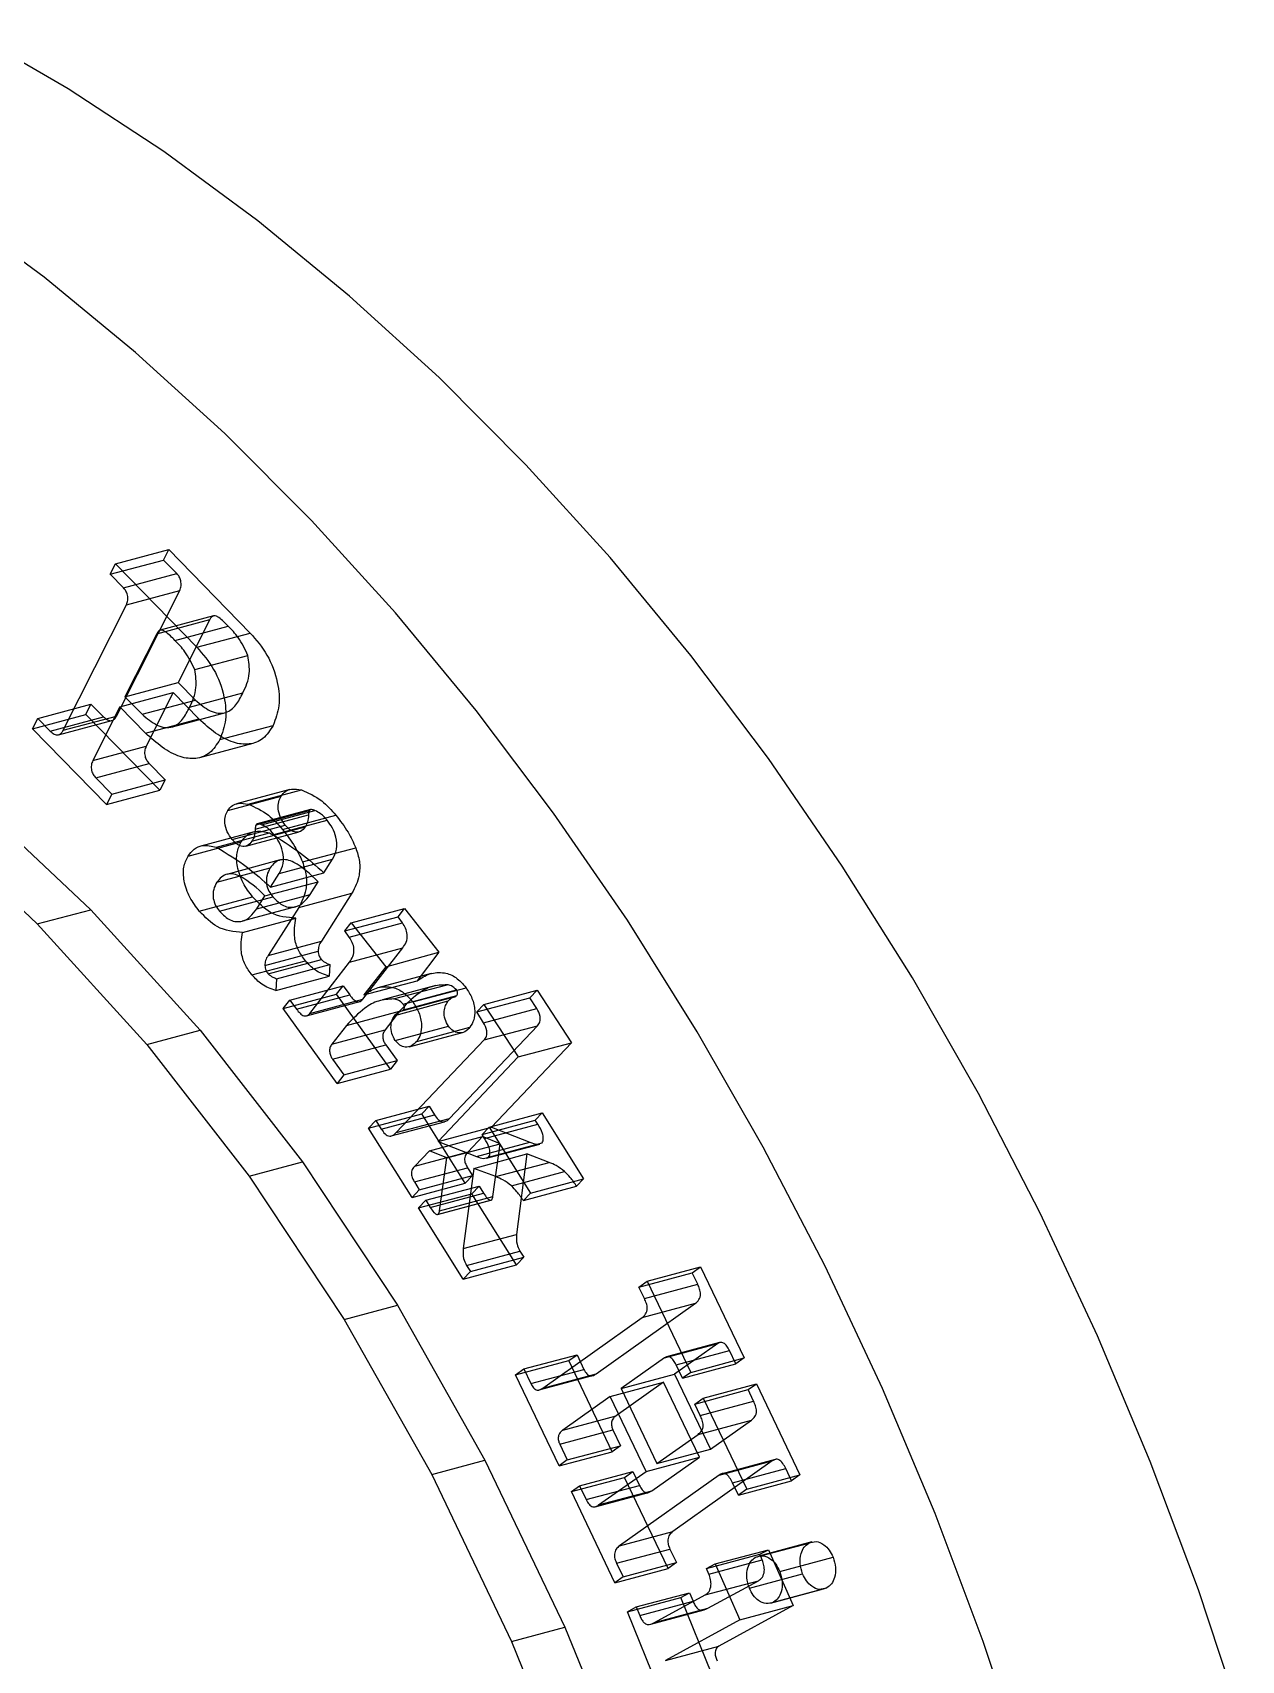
# Model space of a CAD drawing. Header units: inches. Extents: x 0 to 16.3, y 0 to 11.5.
# Drawn here: x 12.775 to 13.55, y 6.715 to 7.759 of the extents above; entities that cross this region are included whole.
import ezdxf

# ---------------------------------------------------------------- set-up
doc = ezdxf.new("R2010")
doc.units = ezdxf.units.IN
doc.header["$MEASUREMENT"] = 0

msp = doc.modelspace()

# ---------------------------------------------------------------- linework, layer by layer
at = {"color": 7, "linetype": 'Continuous', "lineweight": 25}
for p, q in [((12.8246, 7.4119), (12.8587, 7.421)), ((12.8279, 7.4185), (12.862, 7.4277)), ((12.8587, 7.421), (12.862, 7.4277)), ((12.8673, 7.4123), (12.8587, 7.421)), ((12.862, 7.4277), (12.9142, 7.3742)), ((12.8246, 7.4119), (12.8279, 7.4185)), ((12.8331, 7.4031), (12.8246, 7.4119)), ((12.8279, 7.4185), (12.88, 7.3651)), ((12.8331, 7.4031), (12.8673, 7.4123)), ((12.8286, 7.321), (12.8691, 7.4015)), ((12.8349, 7.3924), (12.8691, 7.4015)), ((12.7944, 7.3119), (12.8349, 7.3924)), ((12.8543, 7.3737), (12.8884, 7.3828)), ((12.8908, 7.3852), (12.8566, 7.376)), ((12.8884, 7.3828), (12.8681, 7.3425)), ((12.8543, 7.3737), (12.834, 7.3334)), ((12.866, 7.3695), (12.9002, 7.3786)), ((12.88, 7.3651), (12.9142, 7.3742)), ((12.8787, 7.3508), (12.9128, 7.3599)), ((12.834, 7.3334), (12.8681, 7.3425)), ((12.8681, 7.3425), (12.8792, 7.3312)), ((12.7781, 7.3195), (12.8122, 7.3287)), ((12.8089, 7.322), (12.8122, 7.3287)), ((12.8122, 7.3287), (12.8202, 7.3205)), ((12.8307, 7.3269), (12.8649, 7.336)), ((12.834, 7.3334), (12.845, 7.3221)), ((12.845, 7.3221), (12.8792, 7.3312)), ((12.8649, 7.336), (12.8475, 7.3016)), ((12.8814, 7.3191), (12.8649, 7.336)), ((12.8754, 7.3266), (12.9096, 7.3358)), ((12.7748, 7.3129), (12.8089, 7.322)), ((12.7748, 7.3129), (12.7781, 7.3195)), ((12.7781, 7.3195), (12.786, 7.3114)), ((12.786, 7.3114), (12.8202, 7.3205)), ((12.7914, 7.3089), (12.8256, 7.3181)), ((12.7944, 7.3119), (12.8286, 7.321)), ((12.8564, 7.2734), (12.8089, 7.322)), ((12.8307, 7.3269), (12.8134, 7.2924)), ((12.8472, 7.31), (12.8307, 7.3269)), ((12.8472, 7.31), (12.8814, 7.3191)), ((12.8645, 7.3141), (12.8986, 7.3233)), ((12.8222, 7.2642), (12.7748, 7.3129)), ((12.8948, 7.3059), (12.929, 7.315)), ((12.8134, 7.2924), (12.8475, 7.3016)), ((12.882, 7.2944), (12.9161, 7.3035)), ((12.8153, 7.2814), (12.8495, 7.2905)), ((12.8495, 7.2905), (12.8597, 7.28)), ((12.8153, 7.2814), (12.8256, 7.2709)), ((12.8256, 7.2709), (12.8597, 7.28)), ((12.8597, 7.28), (12.8564, 7.2734)), ((12.7374, 7.267), (12.812, 7.1968)), ((12.8222, 7.2642), (12.8564, 7.2734)), ((12.8256, 7.2709), (12.8222, 7.2642)), ((12.8999, 7.2605), (12.9341, 7.2697)), ((12.9396, 7.2739), (12.9055, 7.2647)), ((12.9129, 7.2645), (12.9471, 7.2736)), ((12.7032, 7.2579), (12.7778, 7.1877)), ((12.9175, 7.2484), (12.9517, 7.2576)), ((12.918, 7.2512), (12.9522, 7.2604)), ((12.953, 7.261), (12.9188, 7.2518)), ((12.9216, 7.2513), (12.9557, 7.2605)), ((12.9295, 7.245), (12.9636, 7.2542)), ((12.935, 7.2482), (12.9692, 7.2574)), ((12.9167, 7.2468), (12.8826, 7.2376)), ((12.8926, 7.2369), (12.9267, 7.2461)), ((12.9026, 7.2419), (12.9367, 7.2511)), ((12.9115, 7.2376), (12.9456, 7.2467)), ((12.9154, 7.2408), (12.9495, 7.2499)), ((12.8744, 7.2312), (12.9085, 7.2403)), ((12.9478, 7.2275), (12.9819, 7.2366)), ((12.8929, 7.2144), (12.9271, 7.2236)), ((12.9335, 7.2287), (12.8993, 7.2195)), ((12.9329, 7.2201), (12.9671, 7.2292)), ((12.9615, 7.2205), (12.9671, 7.2292)), ((12.9237, 7.2057), (12.9579, 7.2148)), ((12.9273, 7.2113), (12.9615, 7.2205)), ((12.9273, 7.2113), (12.9329, 7.2201)), ((12.9526, 7.2065), (12.9579, 7.2148)), ((12.8816, 7.1959), (12.9158, 7.2051)), ((12.8945, 7.1958), (12.9287, 7.205)), ((12.9184, 7.1973), (12.9526, 7.2065)), ((12.9184, 7.1973), (12.9237, 7.2057)), ((12.9454, 7.1982), (12.9795, 7.2074)), ((12.9795, 7.2074), (12.9599, 7.1766)), ((12.7778, 7.1877), (12.812, 7.1968)), ((12.812, 7.1968), (12.8821, 7.1196)), ((12.9093, 7.1896), (12.9435, 7.1988)), ((12.9094, 7.1823), (12.9435, 7.1914)), ((12.9454, 7.1982), (12.9257, 7.1675)), ((12.9749, 7.1832), (13.009, 7.1923)), ((12.9789, 7.1884), (13.0131, 7.1976)), ((13.009, 7.1923), (13.0131, 7.1976)), ((13.0118, 7.1885), (13.009, 7.1923)), ((13.0131, 7.1976), (13.0352, 7.1695)), ((12.7778, 7.1877), (12.848, 7.1104)), ((12.9749, 7.1832), (12.9789, 7.1884)), ((12.9777, 7.1793), (12.9749, 7.1832)), ((12.9777, 7.1793), (13.0118, 7.1885)), ((12.9789, 7.1884), (13.0011, 7.1603)), ((12.9257, 7.1675), (12.9599, 7.1766)), ((12.9779, 7.1631), (13.012, 7.1723)), ((12.9865, 7.1394), (13.012, 7.1723)), ((12.9154, 7.155), (12.9496, 7.1641)), ((12.9236, 7.1611), (12.9578, 7.1702)), ((12.9257, 7.1558), (12.9599, 7.1649)), ((12.9312, 7.1526), (12.9654, 7.1617)), ((12.9524, 7.1302), (12.9779, 7.1631)), ((12.9654, 7.1617), (12.9648, 7.1543)), ((13.0011, 7.1603), (12.987, 7.1422)), ((13.0011, 7.1603), (13.0352, 7.1695)), ((13.0352, 7.1695), (13.0212, 7.1513)), ((12.9306, 7.1451), (12.9648, 7.1543)), ((12.9312, 7.1526), (12.9306, 7.1451)), ((12.987, 7.1422), (13.0212, 7.1513)), ((13.0302, 7.1559), (12.9961, 7.1468)), ((12.9354, 7.1334), (12.9696, 7.1426)), ((12.9397, 7.1389), (12.9739, 7.1481)), ((12.944, 7.133), (12.9781, 7.1422)), ((12.9524, 7.1302), (12.9865, 7.1394)), ((12.9696, 7.1426), (12.9739, 7.1481)), ((13.0042, 7.0946), (12.9696, 7.1426)), ((12.9739, 7.1481), (12.9781, 7.1422)), ((13.0333, 7.1482), (12.9991, 7.1391)), ((13.0062, 7.1396), (13.0404, 7.1487)), ((13.0108, 7.1317), (13.045, 7.1409)), ((13.0123, 7.1363), (13.0465, 7.1454)), ((13.0125, 7.1327), (13.0467, 7.1419)), ((13.0185, 7.1377), (13.0526, 7.1468)), ((13.0595, 7.1313), (13.0936, 7.1404)), ((13.064, 7.136), (13.0981, 7.1452)), ((13.0936, 7.1404), (13.0981, 7.1452)), ((13.0979, 7.1335), (13.0936, 7.1404)), ((13.0981, 7.1452), (13.1202, 7.1115)), ((12.9354, 7.1334), (12.9397, 7.1389)), ((12.97, 7.0854), (12.9354, 7.1334)), ((12.9397, 7.1389), (12.944, 7.133)), ((12.9504, 7.1288), (12.9845, 7.1379)), ((12.9759, 7.1225), (13.01, 7.1317)), ((13.01, 7.1317), (13.0007, 7.1197)), ((13.0069, 7.1291), (13.0411, 7.1383)), ((13.0595, 7.1313), (13.064, 7.136)), ((13.0638, 7.1244), (13.0595, 7.1313)), ((13.0638, 7.1244), (13.0979, 7.1335)), ((13.064, 7.136), (13.0861, 7.1024)), ((12.848, 7.1104), (12.8821, 7.1196)), ((12.8821, 7.1196), (12.9477, 7.0351)), ((12.9759, 7.1225), (12.9666, 7.1106)), ((12.9666, 7.1106), (13.0007, 7.1197)), ((13.0072, 7.1129), (13.0414, 7.1221)), ((13.021, 7.1124), (13.0551, 7.1215)), ((13.0421, 7.063), (13.0984, 7.1224)), ((13.0643, 7.1133), (13.0984, 7.1224)), ((12.848, 7.1104), (12.9135, 7.0259)), ((12.9671, 7.101), (13.0012, 7.1101)), ((13.0012, 7.1101), (13.0085, 7.1001)), ((13.0079, 7.0539), (13.0643, 7.1133)), ((13.0162, 7.1089), (13.0503, 7.1181)), ((13.1202, 7.1115), (13.069, 7.0574)), ((13.0861, 7.1024), (13.1202, 7.1115)), ((12.9671, 7.101), (12.9743, 7.0909)), ((12.9743, 7.0909), (13.0085, 7.1001)), ((13.0085, 7.1001), (13.0042, 7.0946)), ((13.0861, 7.1024), (13.0348, 7.0483)), ((12.97, 7.0854), (13.0042, 7.0946)), ((12.9743, 7.0909), (12.97, 7.0854)), ((12.9948, 7.0617), (13.0289, 7.0709)), ((13.0243, 7.066), (13.0289, 7.0709)), ((13.0289, 7.0709), (13.0323, 7.0654)), ((13.0674, 7.0574), (13.1015, 7.0666)), ((13.097, 7.0619), (13.1015, 7.0666)), ((13.1015, 7.0666), (13.128, 7.0243)), ((12.9901, 7.0568), (13.0243, 7.066)), ((12.9901, 7.0568), (12.9948, 7.0617)), ((13.018, 7.0123), (12.9901, 7.0568)), ((12.9948, 7.0617), (12.9982, 7.0562)), ((12.9982, 7.0562), (13.0323, 7.0654)), ((13.0047, 7.0518), (13.0389, 7.0609)), ((13.0079, 7.0539), (13.0421, 7.063)), ((13.0521, 7.0215), (13.0243, 7.066)), ((13.0348, 7.0483), (13.069, 7.0574)), ((13.0629, 7.0527), (13.097, 7.0619)), ((13.0629, 7.0527), (13.0674, 7.0574)), ((13.0645, 7.0501), (13.0986, 7.0593)), ((13.0674, 7.0574), (13.0939, 7.0151)), ((13.069, 7.0574), (13.0935, 7.0477)), ((13.0986, 7.0593), (13.097, 7.0619)), ((13.0291, 7.0423), (13.0632, 7.0514)), ((13.0348, 7.0483), (13.0594, 7.0386)), ((13.0403, 7.0377), (13.0745, 7.0468)), ((13.0632, 7.0514), (13.0539, 7.0416)), ((13.0594, 7.0386), (13.0935, 7.0477)), ((13.0645, 7.0501), (13.0629, 7.0527)), ((13.0745, 7.0468), (13.0632, 7.0514)), ((13.0657, 7.0375), (13.0999, 7.0466)), ((13.0671, 7.0382), (13.1013, 7.0474)), ((13.0698, 7.0129), (13.0745, 7.0468)), ((12.9135, 7.0259), (12.9477, 7.0351)), ((12.9477, 7.0351), (13.0086, 6.9433)), ((13.0291, 7.0423), (13.0198, 7.0325)), ((13.0198, 7.0325), (13.0539, 7.0416)), ((13.0403, 7.0377), (13.0291, 7.0423)), ((13.0356, 7.0038), (13.0403, 7.0377)), ((13.0575, 7.031), (13.0916, 7.0402)), ((13.0717, 7.0257), (13.1059, 7.0348)), ((13.0916, 7.0402), (13.085, 6.9886)), ((13.1059, 7.0348), (13.0916, 7.0402)), ((12.9135, 7.0259), (12.9744, 6.9341)), ((13.0195, 7.0223), (13.0536, 7.0314)), ((13.0226, 7.0172), (13.0568, 7.0264)), ((13.0575, 7.031), (13.0508, 6.9795)), ((13.0568, 7.0264), (13.0521, 7.0215)), ((13.0536, 7.0314), (13.0568, 7.0264)), ((13.0717, 7.0257), (13.0575, 7.031)), ((13.0817, 7.0198), (13.1158, 7.0289)), ((13.018, 7.0123), (13.0521, 7.0215)), ((13.0226, 7.0172), (13.018, 7.0123)), ((13.0195, 7.0223), (13.0226, 7.0172)), ((13.0222, 7.0056), (13.0564, 7.0147)), ((13.0269, 7.0105), (13.061, 7.0196)), ((13.0297, 7.0059), (13.0638, 7.0151)), ((13.0564, 7.0147), (13.061, 7.0196)), ((13.0849, 6.9691), (13.0564, 7.0147)), ((13.061, 7.0196), (13.0638, 7.0151)), ((13.0894, 7.0104), (13.1235, 7.0195)), ((13.0939, 7.0151), (13.0894, 7.0104)), ((13.0939, 7.0151), (13.128, 7.0243)), ((13.128, 7.0243), (13.1235, 7.0195)), ((13.0222, 7.0056), (13.0269, 7.0105)), ((13.0508, 6.96), (13.0222, 7.0056)), ((13.0269, 7.0105), (13.0297, 7.0059)), ((13.0344, 7.0015), (13.0685, 7.0106)), ((13.0349, 7.0017), (13.0691, 7.0109)), ((13.0356, 7.0038), (13.0698, 7.0129)), ((13.0508, 6.9795), (13.085, 6.9886)), ((13.053, 6.9687), (13.0871, 6.9779)), ((13.0554, 6.9648), (13.0896, 6.974)), ((13.0896, 6.974), (13.0849, 6.9691)), ((13.0871, 6.9779), (13.0896, 6.974)), ((13.0508, 6.96), (13.0849, 6.9691)), ((13.0554, 6.9648), (13.0508, 6.96)), ((13.053, 6.9687), (13.0554, 6.9648)), ((13.1634, 6.9548), (13.1976, 6.964)), ((13.1688, 6.9586), (13.2029, 6.9678)), ((13.1976, 6.964), (13.2029, 6.9678)), ((13.2011, 6.9567), (13.1976, 6.964)), ((13.2029, 6.9678), (13.2308, 6.9094)), ((13.1634, 6.9548), (13.1688, 6.9586)), ((13.1669, 6.9475), (13.1634, 6.9548)), ((13.1669, 6.9475), (13.2011, 6.9567)), ((13.1688, 6.9586), (13.1967, 6.9002)), ((12.9744, 6.9341), (13.0086, 6.9433)), ((13.0086, 6.9433), (13.0647, 6.8439)), ((13.136, 6.8993), (13.1996, 6.9445)), ((13.1655, 6.9354), (13.1996, 6.9445)), ((12.9744, 6.9341), (13.0306, 6.8347)), ((13.1018, 6.8901), (13.1655, 6.9354)), ((13.0896, 6.9024), (13.1238, 6.9115)), ((13.1185, 6.9077), (13.1238, 6.9115)), ((13.1238, 6.9115), (13.1282, 6.9021)), ((13.1798, 6.9095), (13.2139, 6.9186)), ((13.2151, 6.9193), (13.181, 6.9101)), ((13.2139, 6.9186), (13.1862, 6.899)), ((13.1872, 6.9051), (13.2214, 6.9142)), ((13.2255, 6.9056), (13.2214, 6.9142)), ((13.0843, 6.8986), (13.1185, 6.9077)), ((13.0843, 6.8986), (13.0896, 6.9024)), ((13.0896, 6.9024), (13.0941, 6.893)), ((13.0941, 6.893), (13.1282, 6.9021)), ((13.1018, 6.8901), (13.136, 6.8993)), ((13.1463, 6.8493), (13.1185, 6.9077)), ((13.1798, 6.9095), (13.1521, 6.8898)), ((13.1913, 6.8965), (13.1872, 6.9051)), ((13.1913, 6.8965), (13.2255, 6.9056)), ((13.1967, 6.9002), (13.1913, 6.8965)), ((13.1967, 6.9002), (13.2308, 6.9094)), ((13.2308, 6.9094), (13.2255, 6.9056)), ((13.1122, 6.8402), (13.0843, 6.8986)), ((13.0995, 6.889), (13.1337, 6.8981)), ((13.145, 6.8848), (13.1792, 6.894)), ((13.1792, 6.894), (13.1488, 6.8724)), ((13.1521, 6.8898), (13.1862, 6.899)), ((13.1521, 6.8898), (13.175, 6.8417)), ((13.2022, 6.8459), (13.1792, 6.894)), ((13.1862, 6.899), (13.2092, 6.8509)), ((13.1992, 6.8799), (13.2334, 6.8891)), ((13.2045, 6.8837), (13.2387, 6.8928)), ((13.2334, 6.8891), (13.2387, 6.8928)), ((13.2369, 6.8818), (13.2334, 6.8891)), ((13.2387, 6.8928), (13.2666, 6.8344)), ((13.145, 6.8848), (13.1147, 6.8632)), ((13.168, 6.8367), (13.145, 6.8848)), ((13.1992, 6.8799), (13.2045, 6.8837)), ((13.2027, 6.8726), (13.1992, 6.8799)), ((13.2027, 6.8726), (13.2369, 6.8818)), ((13.2045, 6.8837), (13.2325, 6.8253)), ((13.1147, 6.8632), (13.1488, 6.8724)), ((13.2013, 6.8604), (13.2355, 6.8696)), ((13.2092, 6.8509), (13.2355, 6.8696)), ((13.1127, 6.8541), (13.1468, 6.8633)), ((13.1468, 6.8633), (13.1516, 6.8531)), ((13.175, 6.8417), (13.2013, 6.8604)), ((13.1122, 6.8402), (13.1463, 6.8493)), ((13.1127, 6.8541), (13.1175, 6.844)), ((13.1175, 6.844), (13.1516, 6.8531)), ((13.1516, 6.8531), (13.1463, 6.8493)), ((13.175, 6.8417), (13.2092, 6.8509)), ((13.0306, 6.8347), (13.0647, 6.8439)), ((13.0647, 6.8439), (13.116, 6.7368)), ((13.1175, 6.844), (13.1122, 6.8402)), ((13.1254, 6.8274), (13.1595, 6.8366)), ((13.1376, 6.8152), (13.168, 6.8367)), ((13.1542, 6.8328), (13.1595, 6.8366)), ((13.1595, 6.8366), (13.1638, 6.8277)), ((13.168, 6.8367), (13.2022, 6.8459)), ((13.1718, 6.8243), (13.2022, 6.8459)), ((13.2489, 6.8434), (13.1852, 6.7981)), ((13.2148, 6.8343), (13.2489, 6.8434)), ((13.2508, 6.8443), (13.2167, 6.8352)), ((13.2234, 6.8293), (13.2576, 6.8385)), ((13.2613, 6.8306), (13.2576, 6.8385)), ((13.0306, 6.8347), (13.0818, 6.7277)), ((13.1201, 6.8237), (13.1542, 6.8328)), ((13.1201, 6.8237), (13.1254, 6.8274)), ((13.1254, 6.8274), (13.1296, 6.8186)), ((13.1296, 6.8186), (13.1638, 6.8277)), ((13.2148, 6.8343), (13.151, 6.7889)), ((13.1822, 6.7744), (13.1542, 6.8328)), ((13.2272, 6.8215), (13.2234, 6.8293)), ((13.2272, 6.8215), (13.2613, 6.8306)), ((13.2325, 6.8253), (13.2666, 6.8344)), ((13.2666, 6.8344), (13.2613, 6.8306)), ((13.148, 6.7652), (13.1201, 6.8237)), ((13.1354, 6.814), (13.1696, 6.8232)), ((13.1376, 6.8152), (13.1718, 6.8243)), ((13.2325, 6.8253), (13.2272, 6.8215)), ((13.151, 6.7889), (13.1852, 6.7981)), ((13.1491, 6.7778), (13.1833, 6.7869)), ((13.1833, 6.7869), (13.1875, 6.7782)), ((13.2123, 6.7774), (13.2464, 6.7865)), ((13.2382, 6.7816), (13.2723, 6.7907)), ((13.2743, 6.7915), (13.2402, 6.7824)), ((13.241, 6.7836), (13.2464, 6.7865)), ((13.2464, 6.7865), (13.2622, 6.7507)), ((13.148, 6.7652), (13.1822, 6.7744)), ((13.1491, 6.7778), (13.1533, 6.769)), ((13.1533, 6.769), (13.1875, 6.7782)), ((13.1875, 6.7782), (13.1822, 6.7744)), ((13.2068, 6.7744), (13.241, 6.7836)), ((13.2068, 6.7744), (13.2123, 6.7774)), ((13.2083, 6.7707), (13.2068, 6.7744)), ((13.2083, 6.7707), (13.2425, 6.7799)), ((13.2123, 6.7774), (13.2281, 6.7415)), ((13.2425, 6.7799), (13.241, 6.7836)), ((13.2537, 6.7725), (13.2879, 6.7817)), ((13.1533, 6.769), (13.148, 6.7652)), ((13.2058, 6.7575), (13.24, 6.7666)), ((13.2075, 6.7489), (13.24, 6.7666)), ((13.2342, 6.7619), (13.2683, 6.771)), ((13.1562, 6.7467), (13.1903, 6.7559)), ((13.1617, 6.7498), (13.1959, 6.7589)), ((13.1639, 6.7444), (13.1981, 6.7535)), ((13.1733, 6.7398), (13.2058, 6.7575)), ((13.1903, 6.7559), (13.1959, 6.7589)), ((13.2102, 6.7066), (13.1903, 6.7559)), ((13.1959, 6.7589), (13.1981, 6.7535)), ((13.2477, 6.7521), (13.2818, 6.7613)), ((13.2497, 6.7529), (13.2838, 6.762)), ((13.1562, 6.7467), (13.1617, 6.7498)), ((13.176, 6.6974), (13.1562, 6.7467)), ((13.1617, 6.7498), (13.1639, 6.7444)), ((13.1711, 6.7388), (13.2052, 6.748)), ((13.1733, 6.7398), (13.2075, 6.7489)), ((13.2622, 6.7507), (13.2146, 6.7246)), ((13.2281, 6.7415), (13.2622, 6.7507)), ((13.0818, 6.7277), (13.116, 6.7368)), ((13.116, 6.7368), (13.1578, 6.6336)), ((13.2281, 6.7415), (13.1804, 6.7155)), ((13.0818, 6.7277), (13.1236, 6.6245)), ((13.1804, 6.7155), (13.2146, 6.7246))]:
    msp.add_line(p, q, dxfattribs=at)
at = {"color": 7, "linetype": 'Continuous', "lineweight": 25, "flags": 128}
for points in [[(13.5496, 6.6772), (13.522, 6.7608), (13.4912, 6.843), (13.4573, 6.9236), (13.4206, 7.0023), (13.381, 7.0789), (13.3387, 7.1531), (13.2937, 7.2248), (13.2464, 7.2938), (13.1967, 7.3598), (13.1449, 7.4226), (13.091, 7.4821), (13.0354, 7.538), (12.978, 7.5902), (12.9191, 7.6386), (12.8589, 7.683), (12.7975, 7.7232), (12.7351, 7.7592)], [(13.4119, 6.6444), (13.3841, 6.7277), (13.3533, 6.8096), (13.3195, 6.8899), (13.2827, 6.9683), (13.2431, 7.0446), (13.2008, 7.1186), (13.156, 7.1901), (13.1087, 7.2588), (13.0591, 7.3245), (13.0074, 7.3871), (12.9536, 7.4463), (12.8981, 7.5021), (12.8408, 7.5541), (12.7821, 7.6023), (12.722, 7.6466)]]:
    msp.add_lwpolyline(points, dxfattribs=at)
at = {"color": 7, "linetype": 'Continuous', "lineweight": 25}
for points, knots in [([(12.8691, 7.4015), (12.8695, 7.4024), (12.8702, 7.4043), (12.8699, 7.4075), (12.8689, 7.4104), (12.8678, 7.4116), (12.8673, 7.4123)], [0, 0, 0, 0, 0.2803079, 0.5597197, 0.7800088, 1, 1, 1, 1]), ([(12.8349, 7.3924), (12.8353, 7.3933), (12.8361, 7.3951), (12.8358, 7.3984), (12.8347, 7.4012), (12.8336, 7.4025), (12.8331, 7.4031)], [0, 0, 0, 0, 0.2803079, 0.5597197, 0.7800088, 1, 1, 1, 1]), ([(12.9002, 7.3786), (12.8982, 7.3806), (12.8958, 7.3831), (12.8926, 7.3852), (12.8908, 7.3854), (12.8893, 7.3845), (12.8887, 7.3834), (12.8884, 7.3828)], [0, 0, 0, 0, 0.500477, 0.625634, 0.750107, 0.874869, 1, 1, 1, 1]), ([(12.866, 7.3695), (12.8641, 7.3714), (12.8616, 7.3739), (12.8584, 7.376), (12.8567, 7.3763), (12.8552, 7.3753), (12.8546, 7.3742), (12.8543, 7.3737)], [0, 0, 0, 0, 0.500477, 0.625634, 0.750107, 0.874869, 1, 1, 1, 1]), ([(12.8787, 7.3508), (12.8768, 7.3548), (12.8733, 7.362), (12.8683, 7.3672), (12.866, 7.3695)], [0, 0, 0, 0, 0.55774, 1, 1, 1, 1]), ([(12.9128, 7.3599), (12.9109, 7.3639), (12.9075, 7.3711), (12.9024, 7.3763), (12.9002, 7.3786)], [0, 0, 0, 0, 0.55774, 1, 1, 1, 1]), ([(12.9142, 7.3742), (12.9181, 7.3698), (12.9258, 7.3609), (12.9321, 7.3439), (12.9336, 7.3273), (12.9305, 7.3191), (12.929, 7.315)], [0, 0, 0, 0, 0.280658, 0.560202, 0.780158, 1, 1, 1, 1]), ([(12.88, 7.3651), (12.8839, 7.3606), (12.8916, 7.3518), (12.8979, 7.3347), (12.8994, 7.3182), (12.8963, 7.31), (12.8948, 7.3059)], [0, 0, 0, 0, 0.280658, 0.560202, 0.780158, 1, 1, 1, 1]), ([(12.9096, 7.3358), (12.9114, 7.3398), (12.9147, 7.3469), (12.9134, 7.3559), (12.9128, 7.3599)], [0, 0, 0, 0, 0.561699, 1, 1, 1, 1]), ([(12.8754, 7.3266), (12.8773, 7.3306), (12.8805, 7.3377), (12.8793, 7.3468), (12.8787, 7.3508)], [0, 0, 0, 0, 0.561699, 1, 1, 1, 1]), ([(12.8792, 7.3312), (12.8822, 7.3286), (12.8884, 7.3234), (12.8984, 7.3218), (12.9054, 7.3277), (12.9082, 7.3331), (12.9096, 7.3358)], [0, 0, 0, 0, 0.280279, 0.559617, 0.778682, 1, 1, 1, 1]), ([(12.8202, 7.3205), (12.821, 7.3198), (12.8226, 7.3183), (12.8253, 7.3177), (12.8274, 7.3189), (12.8282, 7.3203), (12.8286, 7.321)], [0, 0, 0, 0, 0.28071, 0.559434, 0.779459, 1, 1, 1, 1]), ([(12.845, 7.3221), (12.8481, 7.3195), (12.8542, 7.3142), (12.8643, 7.3127), (12.8713, 7.3186), (12.874, 7.3239), (12.8754, 7.3266)], [0, 0, 0, 0, 0.280279, 0.559617, 0.778682, 1, 1, 1, 1]), ([(12.929, 7.315), (12.927, 7.3119), (12.923, 7.3057), (12.9136, 7.3023), (12.9029, 7.3036), (12.8919, 7.3096), (12.8849, 7.3159), (12.8814, 7.3191)], [0, 0, 0, 0, 0.1863114, 0.3725905, 0.5591284, 0.7794711, 1, 1, 1, 1]), ([(12.786, 7.3114), (12.7869, 7.3106), (12.7885, 7.3091), (12.7912, 7.3086), (12.7932, 7.3098), (12.794, 7.3112), (12.7944, 7.3119)], [0, 0, 0, 0, 0.28071, 0.559434, 0.779459, 1, 1, 1, 1]), ([(12.8948, 7.3059), (12.8928, 7.3028), (12.8888, 7.2965), (12.8794, 7.2931), (12.8688, 7.2944), (12.8577, 7.3005), (12.8507, 7.3068), (12.8472, 7.31)], [0, 0, 0, 0, 0.186311, 0.372591, 0.559128, 0.779471, 1, 1, 1, 1]), ([(12.8475, 7.3016), (12.8472, 7.3006), (12.8464, 7.2988), (12.8466, 7.2954), (12.8478, 7.2925), (12.8489, 7.2912), (12.8495, 7.2905)], [0, 0, 0, 0, 0.280475, 0.559172, 0.779432, 1, 1, 1, 1]), ([(12.8134, 7.2924), (12.813, 7.2915), (12.8122, 7.2896), (12.8124, 7.2862), (12.8136, 7.2833), (12.8147, 7.282), (12.8153, 7.2814)], [0, 0, 0, 0, 0.2804749, 0.5591717, 0.7794323, 1, 1, 1, 1]), ([(12.8999, 7.2605), (12.9008, 7.2617), (12.9027, 7.2639), (12.9073, 7.2655), (12.9108, 7.2648), (12.9129, 7.2645)], [0, 0, 0, 0, 0.279829, 0.55995, 1, 1, 1, 1]), ([(12.9129, 7.2645), (12.9174, 7.2625), (12.9254, 7.2591), (12.9321, 7.2516), (12.935, 7.2482)], [0, 0, 0, 0, 0.558953, 1, 1, 1, 1]), ([(12.9367, 7.2511), (12.9356, 7.2526), (12.9334, 7.2556), (12.932, 7.2612), (12.9323, 7.2662), (12.9335, 7.2685), (12.9341, 7.2697)], [0, 0, 0, 0, 0.280284, 0.559454, 0.779566, 1, 1, 1, 1]), ([(12.9341, 7.2697), (12.935, 7.2708), (12.9368, 7.2731), (12.9414, 7.2746), (12.9449, 7.274), (12.9471, 7.2736)], [0, 0, 0, 0, 0.279829, 0.55995, 1, 1, 1, 1]), ([(12.9471, 7.2736), (12.9515, 7.2717), (12.9596, 7.2683), (12.9662, 7.2607), (12.9692, 7.2574)], [0, 0, 0, 0, 0.558953, 1, 1, 1, 1]), ([(12.9026, 7.2419), (12.9015, 7.2434), (12.8993, 7.2465), (12.8978, 7.2521), (12.8981, 7.2571), (12.8993, 7.2594), (12.8999, 7.2605)], [0, 0, 0, 0, 0.2802836, 0.559454, 0.7795662, 1, 1, 1, 1]), ([(12.9517, 7.2576), (12.9515, 7.256), (12.9512, 7.2531), (12.95, 7.2509), (12.9495, 7.2499)], [0, 0, 0, 0, 0.559937, 1, 1, 1, 1]), ([(12.9522, 7.2604), (12.952, 7.2599), (12.9517, 7.259), (12.9517, 7.258), (12.9517, 7.2576)], [0, 0, 0, 0, 0.5575615, 1, 1, 1, 1]), ([(12.9557, 7.2605), (12.955, 7.2607), (12.954, 7.2611), (12.9528, 7.261), (12.9524, 7.2606), (12.9522, 7.2604)], [0, 0, 0, 0, 0.559132, 0.780611, 1, 1, 1, 1]), ([(12.9636, 7.2542), (12.9623, 7.2557), (12.9598, 7.2584), (12.957, 7.2598), (12.9557, 7.2605)], [0, 0, 0, 0, 0.559976, 1, 1, 1, 1]), ([(12.9671, 7.2292), (12.9681, 7.2312), (12.9701, 7.2353), (12.9696, 7.2429), (12.9672, 7.2494), (12.9648, 7.2526), (12.9636, 7.2542)], [0, 0, 0, 0, 0.279603, 0.558845, 0.779219, 1, 1, 1, 1]), ([(12.9692, 7.2574), (12.9719, 7.2539), (12.9768, 7.2476), (12.9804, 7.24), (12.9819, 7.2366)], [0, 0, 0, 0, 0.560041, 1, 1, 1, 1]), ([(12.9085, 7.2403), (12.9098, 7.242), (12.9123, 7.2452), (12.9187, 7.2479), (12.9237, 7.2468), (12.9267, 7.2461)], [0, 0, 0, 0, 0.280338, 0.560505, 1, 1, 1, 1]), ([(12.9175, 7.2484), (12.9174, 7.2468), (12.9171, 7.244), (12.9159, 7.2417), (12.9154, 7.2408)], [0, 0, 0, 0, 0.5599367, 1, 1, 1, 1]), ([(12.918, 7.2512), (12.9178, 7.2508), (12.9175, 7.2499), (12.9175, 7.2489), (12.9175, 7.2484)], [0, 0, 0, 0, 0.557561, 1, 1, 1, 1]), ([(12.9216, 7.2513), (12.9209, 7.2516), (12.9199, 7.2519), (12.9186, 7.2519), (12.9182, 7.2515), (12.918, 7.2512)], [0, 0, 0, 0, 0.559132, 0.780611, 1, 1, 1, 1]), ([(12.9295, 7.245), (12.9281, 7.2466), (12.9257, 7.2493), (12.9228, 7.2507), (12.9216, 7.2513)], [0, 0, 0, 0, 0.559976, 1, 1, 1, 1]), ([(12.9267, 7.2461), (12.9334, 7.242), (12.9454, 7.2348), (12.9566, 7.2248), (12.9615, 7.2205)], [0, 0, 0, 0, 0.559208, 1, 1, 1, 1]), ([(12.9329, 7.2201), (12.9339, 7.2221), (12.9359, 7.2261), (12.9354, 7.2338), (12.933, 7.2403), (12.9307, 7.2435), (12.9295, 7.245)], [0, 0, 0, 0, 0.279603, 0.558845, 0.779219, 1, 1, 1, 1]), ([(12.935, 7.2482), (12.9378, 7.2447), (12.9427, 7.2384), (12.9462, 7.2308), (12.9478, 7.2275)], [0, 0, 0, 0, 0.560041, 1, 1, 1, 1]), ([(12.9495, 7.2499), (12.9486, 7.2488), (12.9468, 7.2465), (12.9429, 7.2463), (12.9394, 7.2481), (12.9376, 7.2501), (12.9367, 7.2511)], [0, 0, 0, 0, 0.27972, 0.558847, 0.779195, 1, 1, 1, 1]), ([(12.8744, 7.2312), (12.8756, 7.2328), (12.8782, 7.2361), (12.8845, 7.2388), (12.8895, 7.2376), (12.8926, 7.2369)], [0, 0, 0, 0, 0.280338, 0.560505, 1, 1, 1, 1]), ([(12.8926, 7.2369), (12.8993, 7.2329), (12.9113, 7.2256), (12.9224, 7.2157), (12.9273, 7.2113)], [0, 0, 0, 0, 0.559208, 1, 1, 1, 1]), ([(12.9154, 7.2408), (12.9145, 7.2396), (12.9126, 7.2374), (12.9087, 7.2372), (12.9053, 7.239), (12.9035, 7.2409), (12.9026, 7.2419)], [0, 0, 0, 0, 0.27972, 0.558847, 0.779195, 1, 1, 1, 1]), ([(12.9158, 7.2051), (12.9136, 7.2079), (12.9094, 7.2136), (12.9057, 7.2237), (12.9052, 7.2335), (12.9074, 7.2381), (12.9085, 7.2403)], [0, 0, 0, 0, 0.280945, 0.5605, 0.780323, 1, 1, 1, 1]), ([(12.9819, 7.2366), (12.9829, 7.2337), (12.9847, 7.2278), (12.9844, 7.2169), (12.9814, 7.211), (12.9795, 7.2074)], [0, 0, 0, 0, 0.28002, 0.560505, 1, 1, 1, 1]), ([(12.8816, 7.1959), (12.8795, 7.1988), (12.8752, 7.2044), (12.8716, 7.2145), (12.8711, 7.2244), (12.8733, 7.2289), (12.8744, 7.2312)], [0, 0, 0, 0, 0.280945, 0.5605, 0.780323, 1, 1, 1, 1]), ([(12.9271, 7.2236), (12.9263, 7.2221), (12.9247, 7.2192), (12.9244, 7.2136), (12.926, 7.2086), (12.9278, 7.2062), (12.9287, 7.205)], [0, 0, 0, 0, 0.280559, 0.559265, 0.779238, 1, 1, 1, 1]), ([(12.9579, 7.2148), (12.9528, 7.2196), (12.9465, 7.2256), (12.938, 7.229), (12.9337, 7.229), (12.9299, 7.2273), (12.928, 7.2248), (12.9271, 7.2236)], [0, 0, 0, 0, 0.499941, 0.625073, 0.750063, 0.87499, 1, 1, 1, 1]), ([(12.9478, 7.2275), (12.9487, 7.2245), (12.9506, 7.2187), (12.9502, 7.2077), (12.9472, 7.2018), (12.9454, 7.1982)], [0, 0, 0, 0, 0.28002, 0.5605047, 1, 1, 1, 1]), ([(12.8929, 7.2144), (12.8921, 7.213), (12.8905, 7.2101), (12.8902, 7.2045), (12.8919, 7.1994), (12.8936, 7.197), (12.8945, 7.1958)], [0, 0, 0, 0, 0.280559, 0.559265, 0.779238, 1, 1, 1, 1]), ([(12.9237, 7.2057), (12.9187, 7.2105), (12.9123, 7.2164), (12.9038, 7.2199), (12.8996, 7.2199), (12.8957, 7.2181), (12.8939, 7.2156), (12.8929, 7.2144)], [0, 0, 0, 0, 0.499941, 0.625073, 0.750063, 0.87499, 1, 1, 1, 1]), ([(12.9435, 7.1914), (12.938, 7.1918), (12.928, 7.1925), (12.9195, 7.2013), (12.9158, 7.2051)], [0, 0, 0, 0, 0.560407, 1, 1, 1, 1]), ([(12.9287, 7.205), (12.9309, 7.2028), (12.9355, 7.1984), (12.943, 7.198), (12.9487, 7.2012), (12.9513, 7.2047), (12.9526, 7.2065)], [0, 0, 0, 0, 0.279162, 0.558403, 0.778913, 1, 1, 1, 1]), ([(12.9094, 7.1823), (12.9038, 7.1827), (12.8939, 7.1834), (12.8854, 7.1921), (12.8816, 7.1959)], [0, 0, 0, 0, 0.560407, 1, 1, 1, 1]), ([(12.8945, 7.1958), (12.8968, 7.1936), (12.9013, 7.1892), (12.9088, 7.1888), (12.9145, 7.192), (12.9171, 7.1956), (12.9184, 7.1973)], [0, 0, 0, 0, 0.279162, 0.558403, 0.778913, 1, 1, 1, 1]), ([(12.9496, 7.1641), (12.948, 7.1663), (12.9448, 7.1705), (12.9418, 7.1806), (12.9429, 7.1873), (12.9435, 7.1914)], [0, 0, 0, 0, 0.280703, 0.559676, 1, 1, 1, 1]), ([(12.9154, 7.155), (12.9138, 7.1571), (12.9106, 7.1613), (12.9077, 7.1714), (12.9087, 7.1782), (12.9094, 7.1823)], [0, 0, 0, 0, 0.280703, 0.559676, 1, 1, 1, 1]), ([(13.012, 7.1723), (13.0128, 7.1734), (13.0145, 7.1758), (13.0152, 7.1805), (13.014, 7.1851), (13.0126, 7.1873), (13.0118, 7.1885)], [0, 0, 0, 0, 0.2809581, 0.5592333, 0.779187, 1, 1, 1, 1]), ([(12.9599, 7.1766), (12.9592, 7.1756), (12.9581, 7.1738), (12.9579, 7.1713), (12.9578, 7.1702)], [0, 0, 0, 0, 0.561, 1, 1, 1, 1]), ([(12.9779, 7.1631), (12.9787, 7.1643), (12.9803, 7.1666), (12.9811, 7.1714), (12.9799, 7.1759), (12.9784, 7.1782), (12.9777, 7.1793)], [0, 0, 0, 0, 0.280958, 0.559233, 0.779187, 1, 1, 1, 1]), ([(12.9257, 7.1675), (12.9251, 7.1664), (12.9239, 7.1646), (12.9237, 7.1622), (12.9236, 7.1611)], [0, 0, 0, 0, 0.561, 1, 1, 1, 1]), ([(12.9236, 7.1611), (12.9238, 7.16), (12.9241, 7.158), (12.9252, 7.1564), (12.9257, 7.1558)], [0, 0, 0, 0, 0.558339, 1, 1, 1, 1]), ([(12.9648, 7.1543), (12.9617, 7.1552), (12.9562, 7.157), (12.9516, 7.1619), (12.9496, 7.1641)], [0, 0, 0, 0, 0.559975, 1, 1, 1, 1]), ([(12.9578, 7.1702), (12.9579, 7.1691), (12.9582, 7.1671), (12.9594, 7.1656), (12.9599, 7.1649)], [0, 0, 0, 0, 0.558339, 1, 1, 1, 1]), ([(12.9599, 7.1649), (12.9608, 7.1641), (12.9626, 7.1626), (12.9645, 7.162), (12.9654, 7.1617)], [0, 0, 0, 0, 0.558596, 1, 1, 1, 1]), ([(12.9306, 7.1451), (12.9275, 7.1461), (12.922, 7.1478), (12.9174, 7.1528), (12.9154, 7.155)], [0, 0, 0, 0, 0.559975, 1, 1, 1, 1]), ([(12.9257, 7.1558), (12.9267, 7.1549), (12.9285, 7.1535), (12.9304, 7.1529), (12.9312, 7.1526)], [0, 0, 0, 0, 0.558596, 1, 1, 1, 1]), ([(13.0212, 7.1513), (13.0238, 7.153), (13.0292, 7.1564), (13.038, 7.157), (13.0464, 7.154), (13.0505, 7.1492), (13.0526, 7.1468)], [0, 0, 0, 0, 0.280671, 0.560467, 0.780419, 1, 1, 1, 1]), ([(13.0062, 7.1396), (13.0029, 7.1394), (12.9963, 7.139), (12.9859, 7.1331), (12.9797, 7.1265), (12.9759, 7.1225)], [0, 0, 0, 0, 0.279323, 0.559827, 1, 1, 1, 1]), ([(12.9781, 7.1422), (12.9788, 7.1412), (12.9802, 7.1394), (12.9826, 7.1377), (12.985, 7.1378), (12.986, 7.1389), (12.9865, 7.1394)], [0, 0, 0, 0, 0.281064, 0.560302, 0.7799, 1, 1, 1, 1]), ([(12.987, 7.1422), (12.9897, 7.1439), (12.995, 7.1473), (13.0038, 7.1479), (13.0122, 7.1448), (13.0164, 7.14), (13.0185, 7.1377)], [0, 0, 0, 0, 0.280671, 0.560467, 0.780419, 1, 1, 1, 1]), ([(13.0123, 7.1363), (13.0113, 7.1373), (13.0093, 7.1391), (13.0072, 7.1394), (13.0062, 7.1396)], [0, 0, 0, 0, 0.5573063, 1, 1, 1, 1]), ([(13.0404, 7.1487), (13.0371, 7.1485), (13.0305, 7.1482), (13.02, 7.1423), (13.0138, 7.1357), (13.01, 7.1317)], [0, 0, 0, 0, 0.279323, 0.559827, 1, 1, 1, 1]), ([(13.0465, 7.1454), (13.0454, 7.1464), (13.0435, 7.1482), (13.0413, 7.1486), (13.0404, 7.1487)], [0, 0, 0, 0, 0.557306, 1, 1, 1, 1]), ([(13.0411, 7.1383), (13.0417, 7.139), (13.0429, 7.1402), (13.0443, 7.1407), (13.045, 7.1409)], [0, 0, 0, 0, 0.55938, 1, 1, 1, 1]), ([(13.045, 7.1409), (13.0453, 7.141), (13.0459, 7.1412), (13.0465, 7.1417), (13.0467, 7.1419)], [0, 0, 0, 0, 0.560439, 1, 1, 1, 1]), ([(13.0467, 7.1419), (13.0469, 7.1421), (13.0472, 7.1426), (13.0473, 7.1437), (13.047, 7.1447), (13.0467, 7.1452), (13.0465, 7.1454)], [0, 0, 0, 0, 0.280375, 0.55887, 0.779005, 1, 1, 1, 1]), ([(13.0526, 7.1468), (13.054, 7.1446), (13.0568, 7.1403), (13.0585, 7.1326), (13.0579, 7.1259), (13.056, 7.123), (13.0551, 7.1215)], [0, 0, 0, 0, 0.2805, 0.559908, 0.779799, 1, 1, 1, 1]), ([(12.944, 7.133), (12.9447, 7.1321), (12.9461, 7.1303), (12.9485, 7.1286), (12.9508, 7.1287), (12.9519, 7.1297), (12.9524, 7.1302)], [0, 0, 0, 0, 0.281064, 0.560302, 0.7799, 1, 1, 1, 1]), ([(13.0072, 7.1129), (13.0064, 7.1144), (13.0047, 7.1174), (13.0043, 7.1223), (13.0051, 7.1264), (13.0063, 7.1282), (13.0069, 7.1291)], [0, 0, 0, 0, 0.279308, 0.558982, 0.779393, 1, 1, 1, 1]), ([(13.0069, 7.1291), (13.0076, 7.1298), (13.0087, 7.131), (13.0102, 7.1315), (13.0108, 7.1317)], [0, 0, 0, 0, 0.55938, 1, 1, 1, 1]), ([(13.0108, 7.1317), (13.0112, 7.1319), (13.0118, 7.1321), (13.0123, 7.1325), (13.0125, 7.1327)], [0, 0, 0, 0, 0.560439, 1, 1, 1, 1]), ([(13.0125, 7.1327), (13.0127, 7.133), (13.0131, 7.1335), (13.0132, 7.1346), (13.0128, 7.1356), (13.0125, 7.136), (13.0123, 7.1363)], [0, 0, 0, 0, 0.280375, 0.55887, 0.779005, 1, 1, 1, 1]), ([(13.0185, 7.1377), (13.0199, 7.1355), (13.0227, 7.1311), (13.0244, 7.1235), (13.0237, 7.1168), (13.0219, 7.1139), (13.021, 7.1124)], [0, 0, 0, 0, 0.2805, 0.559908, 0.779799, 1, 1, 1, 1]), ([(13.0414, 7.1221), (13.0405, 7.1236), (13.0388, 7.1265), (13.0384, 7.1315), (13.0393, 7.1355), (13.0405, 7.1374), (13.0411, 7.1383)], [0, 0, 0, 0, 0.279308, 0.558982, 0.779393, 1, 1, 1, 1]), ([(13.0984, 7.1224), (13.099, 7.1232), (13.1002, 7.1247), (13.1003, 7.1292), (13.0988, 7.1319), (13.0979, 7.1335)], [0, 0, 0, 0, 0.280955, 0.560465, 1, 1, 1, 1]), ([(13.0007, 7.1197), (13.0003, 7.119), (12.9993, 7.1176), (12.9991, 7.1147), (12.9999, 7.1121), (13.0008, 7.1108), (13.0012, 7.1101)], [0, 0, 0, 0, 0.280591, 0.558657, 0.779021, 1, 1, 1, 1]), ([(13.0551, 7.1215), (13.0541, 7.1204), (13.052, 7.1182), (13.048, 7.1175), (13.0442, 7.1188), (13.0423, 7.121), (13.0414, 7.1221)], [0, 0, 0, 0, 0.280383, 0.559946, 0.780042, 1, 1, 1, 1]), ([(13.0643, 7.1133), (13.0648, 7.1141), (13.066, 7.1156), (13.0661, 7.12), (13.0647, 7.1227), (13.0638, 7.1244)], [0, 0, 0, 0, 0.280955, 0.560465, 1, 1, 1, 1]), ([(12.9666, 7.1106), (12.9661, 7.1099), (12.9652, 7.1085), (12.965, 7.1056), (12.9658, 7.1029), (12.9666, 7.1016), (12.9671, 7.101)], [0, 0, 0, 0, 0.280591, 0.558657, 0.779021, 1, 1, 1, 1]), ([(13.021, 7.1124), (13.0199, 7.1113), (13.0178, 7.1091), (13.0139, 7.1084), (13.0101, 7.1097), (13.0082, 7.1119), (13.0072, 7.1129)], [0, 0, 0, 0, 0.280383, 0.559946, 0.780042, 1, 1, 1, 1]), ([(12.9982, 7.0562), (12.999, 7.0551), (13.0005, 7.0529), (13.0035, 7.0513), (13.0061, 7.0521), (13.0073, 7.0533), (13.0079, 7.0539)], [0, 0, 0, 0, 0.280892, 0.558471, 0.779053, 1, 1, 1, 1]), ([(13.0323, 7.0654), (13.0331, 7.0643), (13.0346, 7.062), (13.0377, 7.0604), (13.0402, 7.0613), (13.0414, 7.0624), (13.0421, 7.063)], [0, 0, 0, 0, 0.2808916, 0.5584709, 0.7790533, 1, 1, 1, 1]), ([(13.1013, 7.0474), (13.1015, 7.0478), (13.1021, 7.0485), (13.1022, 7.0507), (13.1014, 7.0546), (13.0998, 7.0574), (13.0986, 7.0593)], [0, 0, 0, 0, 0.124904, 0.250172, 0.499651, 1, 1, 1, 1]), ([(13.0671, 7.0382), (13.0674, 7.0386), (13.0679, 7.0394), (13.068, 7.0416), (13.0673, 7.0454), (13.0656, 7.0483), (13.0645, 7.0501)], [0, 0, 0, 0, 0.124904, 0.250172, 0.499651, 1, 1, 1, 1]), ([(13.0935, 7.0477), (13.0951, 7.0471), (13.0978, 7.046), (13.1002, 7.047), (13.1013, 7.0474)], [0, 0, 0, 0, 0.56278, 1, 1, 1, 1]), ([(13.0539, 7.0416), (13.0534, 7.041), (13.0522, 7.0396), (13.0514, 7.0366), (13.0523, 7.0337), (13.0532, 7.0322), (13.0536, 7.0314)], [0, 0, 0, 0, 0.281216, 0.558905, 0.779164, 1, 1, 1, 1]), ([(13.0594, 7.0386), (13.0609, 7.038), (13.0636, 7.0369), (13.0661, 7.0378), (13.0671, 7.0382)], [0, 0, 0, 0, 0.56278, 1, 1, 1, 1]), ([(13.1158, 7.0289), (13.114, 7.0303), (13.1108, 7.0328), (13.1074, 7.0342), (13.1059, 7.0348)], [0, 0, 0, 0, 0.559855, 1, 1, 1, 1]), ([(13.0198, 7.0325), (13.0192, 7.0318), (13.018, 7.0305), (13.0173, 7.0275), (13.0182, 7.0245), (13.019, 7.023), (13.0195, 7.0223)], [0, 0, 0, 0, 0.281216, 0.558905, 0.779164, 1, 1, 1, 1]), ([(13.0817, 7.0198), (13.0799, 7.0212), (13.0766, 7.0236), (13.0732, 7.025), (13.0717, 7.0257)], [0, 0, 0, 0, 0.559855, 1, 1, 1, 1]), ([(13.1235, 7.0195), (13.1222, 7.0215), (13.1198, 7.025), (13.117, 7.0277), (13.1158, 7.0289)], [0, 0, 0, 0, 0.560147, 1, 1, 1, 1]), ([(13.0638, 7.0151), (13.0646, 7.0139), (13.0657, 7.0122), (13.0673, 7.0108), (13.0684, 7.0105), (13.0689, 7.0107), (13.0691, 7.0109)], [0, 0, 0, 0, 0.499905, 0.750943, 0.874333, 1, 1, 1, 1]), ([(13.0894, 7.0104), (13.088, 7.0123), (13.0857, 7.0158), (13.0829, 7.0186), (13.0817, 7.0198)], [0, 0, 0, 0, 0.560147, 1, 1, 1, 1]), ([(13.0297, 7.0059), (13.0304, 7.0048), (13.0315, 7.0031), (13.0332, 7.0017), (13.0343, 7.0013), (13.0347, 7.0016), (13.0349, 7.0017)], [0, 0, 0, 0, 0.499905, 0.750943, 0.874333, 1, 1, 1, 1]), ([(13.0349, 7.0017), (13.0351, 7.002), (13.0355, 7.0026), (13.0356, 7.0034), (13.0356, 7.0038)], [0, 0, 0, 0, 0.556758, 1, 1, 1, 1]), ([(13.0691, 7.0109), (13.0693, 7.0112), (13.0697, 7.0118), (13.0698, 7.0126), (13.0698, 7.0129)], [0, 0, 0, 0, 0.556758, 1, 1, 1, 1]), ([(13.085, 6.9886), (13.0849, 6.9865), (13.0847, 6.9828), (13.0864, 6.9794), (13.0871, 6.9779)], [0, 0, 0, 0, 0.559936, 1, 1, 1, 1]), ([(13.0508, 6.9795), (13.0507, 6.9774), (13.0505, 6.9736), (13.0522, 6.9702), (13.053, 6.9687)], [0, 0, 0, 0, 0.559936, 1, 1, 1, 1]), ([(13.1996, 6.9445), (13.2005, 6.9452), (13.2021, 6.9465), (13.2032, 6.95), (13.2024, 6.9537), (13.2015, 6.9557), (13.2011, 6.9567)], [0, 0, 0, 0, 0.281042, 0.557997, 0.778749, 1, 1, 1, 1]), ([(13.1655, 6.9354), (13.1663, 6.936), (13.1679, 6.9373), (13.1691, 6.9409), (13.1683, 6.9445), (13.1674, 6.9465), (13.1669, 6.9475)], [0, 0, 0, 0, 0.281042, 0.557997, 0.778749, 1, 1, 1, 1]), ([(13.1872, 6.9051), (13.1867, 6.9061), (13.1857, 6.908), (13.1836, 6.91), (13.1814, 6.9104), (13.1803, 6.9098), (13.1798, 6.9095)], [0, 0, 0, 0, 0.281109, 0.560335, 0.779956, 1, 1, 1, 1]), ([(13.2214, 6.9142), (13.2209, 6.9152), (13.2199, 6.9172), (13.2178, 6.9191), (13.2156, 6.9196), (13.2145, 6.919), (13.2139, 6.9186)], [0, 0, 0, 0, 0.2811088, 0.5603354, 0.7799559, 1, 1, 1, 1]), ([(13.1282, 6.9021), (13.1288, 6.9011), (13.1298, 6.8991), (13.133, 6.8973), (13.1348, 6.8985), (13.136, 6.8993)], [0, 0, 0, 0, 0.281603, 0.559373, 1, 1, 1, 1]), ([(13.0941, 6.893), (13.0946, 6.892), (13.0957, 6.89), (13.0988, 6.8882), (13.1007, 6.8894), (13.1018, 6.8901)], [0, 0, 0, 0, 0.281603, 0.559373, 1, 1, 1, 1]), ([(13.2355, 6.8696), (13.2363, 6.8702), (13.2379, 6.8715), (13.2391, 6.8751), (13.2382, 6.8787), (13.2373, 6.8808), (13.2369, 6.8818)], [0, 0, 0, 0, 0.28129, 0.557727, 0.77845, 1, 1, 1, 1]), ([(13.1488, 6.8724), (13.1482, 6.8719), (13.1469, 6.8709), (13.1458, 6.8685), (13.1458, 6.8657), (13.1465, 6.8641), (13.1468, 6.8633)], [0, 0, 0, 0, 0.280968, 0.56007, 0.779757, 1, 1, 1, 1]), ([(13.2013, 6.8604), (13.2021, 6.8611), (13.2038, 6.8623), (13.205, 6.8659), (13.2041, 6.8696), (13.2032, 6.8716), (13.2027, 6.8726)], [0, 0, 0, 0, 0.28129, 0.557727, 0.77845, 1, 1, 1, 1]), ([(13.1147, 6.8632), (13.114, 6.8627), (13.1128, 6.8618), (13.1116, 6.8594), (13.1117, 6.8565), (13.1123, 6.8549), (13.1127, 6.8541)], [0, 0, 0, 0, 0.280968, 0.56007, 0.779757, 1, 1, 1, 1]), ([(13.2576, 6.8385), (13.257, 6.8396), (13.2558, 6.8419), (13.2534, 6.8444), (13.2508, 6.8446), (13.2496, 6.8438), (13.2489, 6.8434)], [0, 0, 0, 0, 0.28117, 0.559306, 0.779052, 1, 1, 1, 1]), ([(13.1638, 6.8277), (13.1643, 6.8267), (13.1654, 6.8246), (13.1679, 6.8227), (13.1701, 6.8232), (13.1712, 6.8239), (13.1718, 6.8243)], [0, 0, 0, 0, 0.281115, 0.558032, 0.778744, 1, 1, 1, 1]), ([(13.2234, 6.8293), (13.2228, 6.8305), (13.2217, 6.8327), (13.2193, 6.8353), (13.2167, 6.8355), (13.2154, 6.8347), (13.2148, 6.8343)], [0, 0, 0, 0, 0.2811699, 0.5593058, 0.7790524, 1, 1, 1, 1]), ([(13.1296, 6.8186), (13.1302, 6.8175), (13.1313, 6.8155), (13.1337, 6.8136), (13.1359, 6.8141), (13.1371, 6.8148), (13.1376, 6.8152)], [0, 0, 0, 0, 0.281115, 0.558032, 0.778744, 1, 1, 1, 1]), ([(13.1852, 6.7981), (13.1844, 6.7975), (13.1829, 6.7963), (13.1817, 6.7932), (13.1821, 6.7897), (13.1829, 6.7879), (13.1833, 6.7869)], [0, 0, 0, 0, 0.280913, 0.5593091, 0.7793512, 1, 1, 1, 1]), ([(13.151, 6.7889), (13.1502, 6.7883), (13.1487, 6.7871), (13.1475, 6.784), (13.1479, 6.7806), (13.1487, 6.7787), (13.1491, 6.7778)], [0, 0, 0, 0, 0.280913, 0.5593091, 0.7793512, 1, 1, 1, 1]), ([(13.2683, 6.771), (13.2676, 6.7732), (13.2663, 6.7776), (13.2671, 6.7837), (13.2691, 6.7884), (13.2712, 6.7899), (13.2723, 6.7907)], [0, 0, 0, 0, 0.279663, 0.559447, 0.779767, 1, 1, 1, 1]), ([(13.2723, 6.7907), (13.2739, 6.7912), (13.2769, 6.7923), (13.2817, 6.7902), (13.2856, 6.7865), (13.2871, 6.7833), (13.2879, 6.7817)], [0, 0, 0, 0, 0.279499, 0.559322, 0.779639, 1, 1, 1, 1]), ([(13.2342, 6.7619), (13.2335, 6.7641), (13.2321, 6.7685), (13.2329, 6.7746), (13.2349, 6.7793), (13.2371, 6.7808), (13.2382, 6.7816)], [0, 0, 0, 0, 0.2796629, 0.5594473, 0.779767, 1, 1, 1, 1]), ([(13.2382, 6.7816), (13.2397, 6.7821), (13.2428, 6.7832), (13.2476, 6.781), (13.2514, 6.7774), (13.253, 6.7742), (13.2537, 6.7725)], [0, 0, 0, 0, 0.279499, 0.559322, 0.779639, 1, 1, 1, 1]), ([(13.24, 6.7666), (13.2409, 6.7673), (13.2428, 6.7686), (13.244, 6.7724), (13.2437, 6.7764), (13.2429, 6.7787), (13.2425, 6.7799)], [0, 0, 0, 0, 0.280061, 0.558815, 0.779152, 1, 1, 1, 1]), ([(13.2879, 6.7817), (13.2886, 6.7795), (13.2899, 6.7751), (13.2891, 6.769), (13.2871, 6.7643), (13.2849, 6.7628), (13.2838, 6.762)], [0, 0, 0, 0, 0.279527, 0.559285, 0.779657, 1, 1, 1, 1]), ([(13.2058, 6.7575), (13.2068, 6.7581), (13.2086, 6.7594), (13.2098, 6.7633), (13.2095, 6.7673), (13.2087, 6.7696), (13.2083, 6.7707)], [0, 0, 0, 0, 0.280061, 0.558815, 0.779152, 1, 1, 1, 1]), ([(13.2537, 6.7725), (13.2544, 6.7703), (13.2558, 6.7659), (13.2549, 6.7598), (13.2529, 6.7552), (13.2508, 6.7537), (13.2497, 6.7529)], [0, 0, 0, 0, 0.279527, 0.559285, 0.779657, 1, 1, 1, 1]), ([(13.2838, 6.762), (13.2823, 6.7615), (13.2792, 6.7604), (13.2745, 6.7626), (13.2706, 6.7662), (13.2691, 6.7694), (13.2683, 6.771)], [0, 0, 0, 0, 0.279607, 0.559469, 0.77978, 1, 1, 1, 1]), ([(13.1981, 6.7535), (13.1985, 6.7526), (13.1992, 6.7509), (13.2008, 6.7486), (13.2039, 6.747), (13.206, 6.7481), (13.2075, 6.7489)], [0, 0, 0, 0, 0.187718, 0.374774, 0.560796, 1, 1, 1, 1]), ([(13.2497, 6.7529), (13.2481, 6.7524), (13.2451, 6.7513), (13.2403, 6.7534), (13.2365, 6.7571), (13.2349, 6.7603), (13.2342, 6.7619)], [0, 0, 0, 0, 0.279607, 0.559469, 0.77978, 1, 1, 1, 1]), ([(13.1639, 6.7444), (13.1643, 6.7435), (13.165, 6.7418), (13.1666, 6.7395), (13.1697, 6.7379), (13.1718, 6.739), (13.1733, 6.7398)], [0, 0, 0, 0, 0.187718, 0.374774, 0.560796, 1, 1, 1, 1]), ([(13.2146, 6.7246), (13.2139, 6.7242), (13.2127, 6.7232), (13.2119, 6.7194), (13.2129, 6.7168), (13.2135, 6.7152)], [0, 0, 0, 0, 0.280272, 0.559457, 1, 1, 1, 1])]:
    msp.add_open_spline(points, degree=3, knots=knots, dxfattribs=at)

doc.saveas('drawing.dxf')
